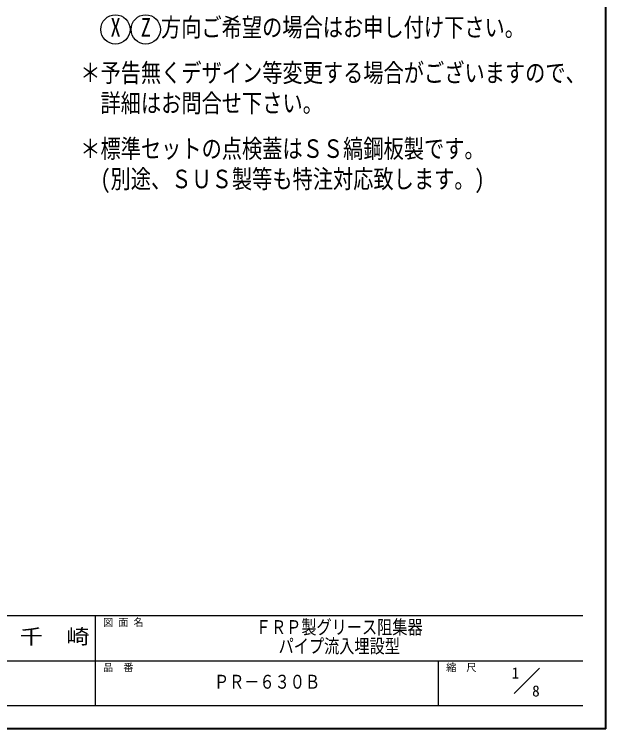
# Model space of a CAD drawing. Units: millimetres at full size, sheet at 1:8; details may follow other scales. Extents: x -1680 to 1560, y -1128 to 1120.
# Drawn here: x 624 to 1560, y -1128 to 2 of the extents above; entities that cross this region are included whole.
import ezdxf
from ezdxf.enums import TextEntityAlignment as Align

# ---------------------------------------------------------------- set-up
doc = ezdxf.new("R2010")
doc.units = ezdxf.units.MM
doc.header["$LTSCALE"] = 8
doc.layers.add('0-0_ﾚｲﾔ1', color=4, linetype='Continuous', lineweight=9)
doc.styles.add('ＭＳ ゴシック', font='')
doc.styles.get('ＭＳ ゴシック').set_extended_font_data('MS Gothic')

msp = doc.modelspace()

# ---------------------------------------------------------------- linework, layer by layer
at = {"layer": '0-0_ﾚｲﾔ1', "color": 1, "lineweight": 40}
for q in [(1559.723, 1119.721), (-1680.277, -1128.279)]:
    msp.add_line((1559.723, -1128.279), q, dxfattribs=at)
at = {"layer": '0-0_ﾚｲﾔ1', "color": 6, "lineweight": 25}
for p, q in [((-60.277, -949.422), (1523.723, -949.422)), ((752.294, -1092.279), (752.294, -949.422)), ((538.009, -1020.851), (1523.723, -1020.851)), ((1295.151, -1092.279), (1295.151, -1020.851)), ((1523.723, -1092.279), (-60.277, -1092.279))]:
    msp.add_line(p, q, dxfattribs=at)
at = {"layer": '0-0_ﾚｲﾔ1', "color": 7, "lineweight": 18}
msp.add_line((1414.745, -1072.685), (1455.151, -1032.279), dxfattribs=at)
at = {"layer": '0-0_ﾚｲﾔ1', "color": 5, "lineweight": 25}
for centre in [(783.656, -21.946), (831.656, -21.946)]:
    msp.add_circle(centre, 23.2, dxfattribs=at)

# ---------------------------------------------------------------- texts
at = {"layer": '0-0_ﾚｲﾔ1', "color": 7, "style": 'ＭＳ ゴシック'}
for s, height, width, p in [(' X  Z 方向ご希望の場合はお申し付け下さい。', 29.33, 0.8, (760.056, -41.946)), ('＊予告無くデザイン等変更する場合がございますので、', 29.33, 0.8, (728.056, -113.946)), ('詳細はお問合せ下さい。', 29.33, 0.8, (760.056, -161.946)), ('＊標準セットの点検蓋はＳＳ縞鋼板製です。', 29.33, 0.8, (728.056, -233.946)), ('(別途、ＳＵＳ製等も特注対応致します。)', 29.33, 0.8, (760.056, -281.946)), ('ＦＲＰ製グリース阻集器', 21.99, 0.8, (1006.009, -985.136)), ('千\u3000崎', 23.46, 1.15, (632.294, -1001.136)), ('パイプ流入埋設型', 21.99, 0.8, (1042.009, -1015.136)), ('ＰＲ－６３０Ｂ', 21.99, 0.8, (939.723, -1071.565))]:
    msp.add_text(s, height=height, dxfattribs=dict(at, width=width)).set_placement(p, align=Align.BOTTOM_LEFT)
for s, height, p in [('図 面 名', 11.73, (764.294, -969.422)), ('品\u3000番', 11.73, (764.294, -1040.851)), ('縮\u3000尺', 11.73, (1307.151, -1040.851)), ('1', 17.6, (1410.681, -1054.298)), ('8', 17.6, (1443.258, -1082.602))]:
    msp.add_text(s, height=height, dxfattribs=at).set_placement(p, align=Align.BOTTOM_LEFT)

doc.saveas('drawing.dxf')
